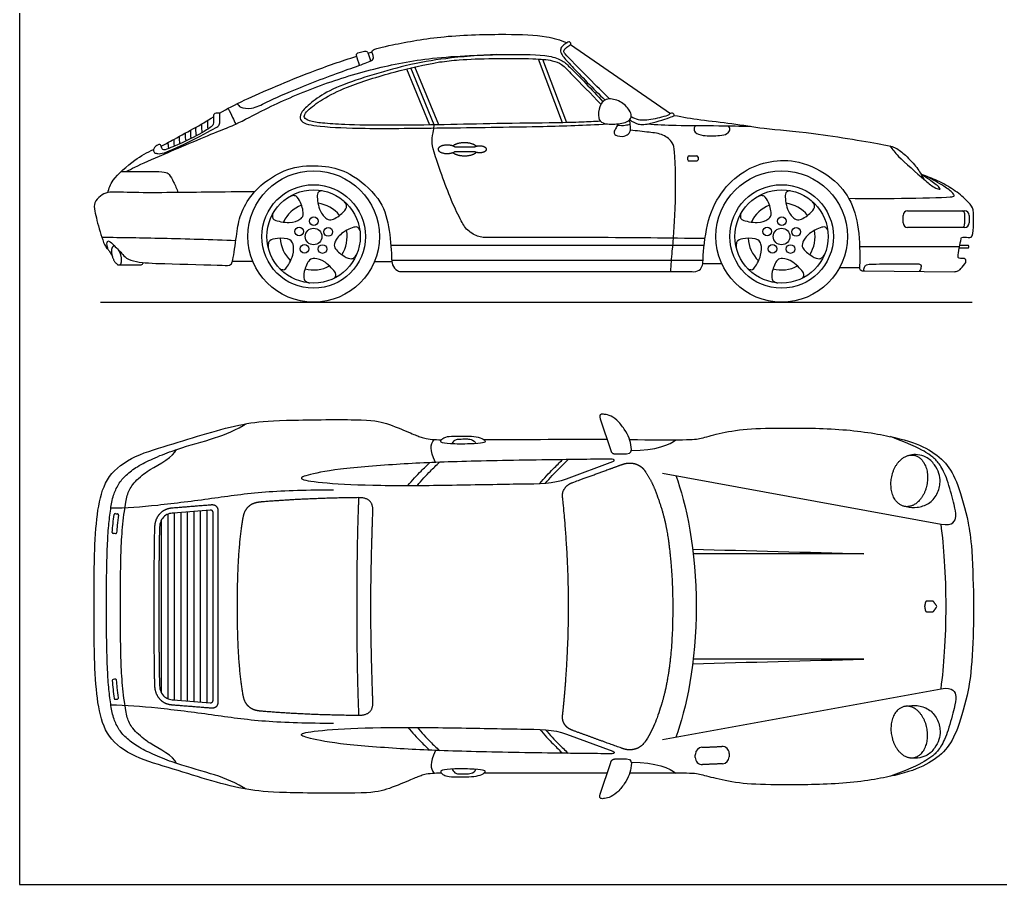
# Model space of a CAD drawing. Header units: millimetres. Extents: x 0.5 to 46.1, y 0.3 to 28.2.
# Drawn here: x 37.55 to 42.31, y 0.348 to 4.547 of the extents above; entities that cross this region are included whole.
import ezdxf

# ---------------------------------------------------------------- set-up
doc = ezdxf.new("R2010")
doc.units = ezdxf.units.MM
for name, color, linetype, true_color in [('AG-DIAGRAM', 7, 'Continuous', 0xfecc66), ('AG-TRANSPORT', 7, 'Continuous', 0x66ccff), ('X-VPRT', 6, 'Continuous', 0xff00ff)]:
    doc.layers.add(name, color=color, linetype=linetype, true_color=true_color)

msp = doc.modelspace()

# ---------------------------------------------------------------- linework, layer by layer
at = {"layer": 'AG-DIAGRAM'}
msp.add_lwpolyline([(37.9424, 3.1748), (42.1726, 3.1748)], dxfattribs=at)
at = {"layer": 'AG-TRANSPORT'}
for p, q in [((39.3519, 3.4512), (40.8727, 3.4512)), ((41.6484, 3.327), (42.0859, 3.3228)), ((38.4748, 2.1652), (38.2979, 2.1508)), ((38.4898, 1.6973), (38.4898, 2.1509)), ((38.4898, 1.2437), (38.4898, 1.6973)), ((38.2979, 1.2438), (38.4748, 1.2295))]:
    msp.add_line(p, q, dxfattribs=at)
for points in [[(40.2243, 4.4256), (40.7099, 4.0919)], [(40.1852, 4.0463), (40.0683, 4.3557)], [(40.0881, 4.3543), (40.2043, 4.0468)], [(39.4281, 4.3079), (39.5404, 4.0355)], [(39.5628, 4.0359), (39.4486, 4.3129)], [(39.5852, 4.0362), (39.4692, 4.3176)], [(39.7578, 3.9277), (39.6635, 3.9277)], [(39.6635, 3.9071), (39.7578, 3.9071)], [(38.0337, 3.3556), (38.1352, 3.3556)], [(38.5832, 3.3741), (38.6816, 3.3741)], [(39.2722, 3.3721), (39.3565, 3.3721)], [(39.3561, 3.3783), (40.867, 3.3783)], [(40.8657, 3.3633), (40.9572, 3.3633)], [(41.5292, 3.3426), (41.6261, 3.3426)], [(39.4059, 3.3233), (40.8136, 3.3233)], [(40.3681, 2.6087), (40.4189, 2.4546)], [(40.4424, 2.4381), (40.4949, 2.4381)], [(40.2049, 2.3174), (40.4295, 2.4007)], [(40.6707, 2.3443), (42.0222, 2.0973)], [(38.2696, 2.1453), (38.2696, 1.6973), (38.2696, 1.2493)], [(38.3011, 2.1511), (38.3011, 1.6973), (38.3011, 1.2436)], [(38.3325, 2.1536), (38.3325, 1.6973), (38.3325, 1.241)], [(38.364, 2.1562), (38.364, 1.6973), (38.364, 1.2385)], [(38.3955, 2.1587), (38.3955, 1.6973), (38.3955, 1.2359)], [(38.4269, 2.1613), (38.4269, 1.6973), (38.4269, 1.2334)], [(38.4584, 2.1638), (38.4584, 1.6973), (38.4584, 1.2308)], [(38.5141, 1.6973), (38.5141, 2.1596)], [(38.2381, 2.1159), (38.2381, 1.6973), (38.2381, 1.2787)], [(38.5141, 1.2351), (38.5141, 1.6973)], [(40.6707, 1.0504), (42.0222, 1.2974)], [(40.2049, 1.0773), (40.4295, 0.9939)], [(40.4424, 0.9566), (40.4949, 0.9566)], [(40.3681, 0.786), (40.4189, 0.9401)]]:
    msp.add_lwpolyline(points, dxfattribs=at)
for centre, radius in [((38.9773, 3.4939), 0.3191), ((41.2483, 3.4939), 0.3191), ((38.9773, 3.4939), 0.2514), ((38.9773, 3.4939), 0.2263), ((41.2483, 3.4939), 0.2514), ((41.2483, 3.4939), 0.2263), ((38.9783, 3.5683), 0.021), ((41.2493, 3.5683), 0.021), ((38.9069, 3.5178), 0.021), ((38.9773, 3.4939), 0.0404), ((39.0484, 3.516), 0.021), ((41.1779, 3.5178), 0.021), ((41.2483, 3.4939), 0.0404), ((41.3194, 3.516), 0.021), ((38.9328, 3.4342), 0.021), ((39.0203, 3.4331), 0.021), ((41.2038, 3.4342), 0.021), ((41.2913, 3.4331), 0.021)]:
    msp.add_circle(centre, radius, dxfattribs=at)
for centre, radius, start, end in [((40.799, 3.8794), 0.00622, 90, 180), ((40.799, 3.8667), 0.00622, 180, 270), ((40.8365, 3.8794), 0.00622, 0, 90), ((40.8365, 3.8667), 0.00622, 270, 0), ((38.9773, 3.4939), 0.1626, 111.1142, 154.4613), ((38.9773, 3.4939), 0.1626, 39.1142, 82.4613), ((41.2483, 3.4939), 0.1626, 111.1142, 154.4613), ((41.2483, 3.4939), 0.1626, 39.1142, 82.4613), ((41.8598, 3.5963), 0.0221, 90, 180), ((42.1365, 3.5963), 0.0221, 0, 90), ((38.9773, 3.4939), 0.1626, 327.1142, 10.4613), ((41.2483, 3.4939), 0.1626, 327.1142, 10.4613), ((41.8598, 3.5603), 0.0221, 180, 270), ((42.1365, 3.5603), 0.0221, 270, 0), ((38.9773, 3.4939), 0.1626, 183.1142, 226.4613), ((41.2483, 3.4939), 0.1626, 183.1142, 226.4613), ((42.1531, 3.4486), 0.00273, 0, 90), ((42.1531, 3.4407), 0.00273, 270, 360), ((38.9773, 3.4939), 0.1626, 255.1142, 298.4613), ((41.2483, 3.4939), 0.1626, 255.1142, 298.4613), ((38.014, 2.1426), 0.00535, 84.704, 172.6585), ((38.0244, 2.1416), 0.00535, 352.6232, 84.704), ((38.0055, 2.0568), 0.00535, 175.8405, 264.704), ((38.0159, 2.0559), 0.00535, 264.704, 355.881), ((41.9479, 1.6973), 0.00558, 169.6574, 190.3426), ((41.9961, 1.6973), 0.00558, 323.8707, 36.1293), ((38.0055, 1.3378), 0.00535, 95.296, 184.1595), ((38.0159, 1.3388), 0.00535, 4.119, 95.296), ((38.014, 1.252), 0.00535, 187.3415, 275.296), ((38.0244, 1.253), 0.00535, 275.296, 7.3768), ((40.8634, 0.9796), 0.0336, 92.4654, 178.4056), ((40.9602, 0.9838), 0.0336, 0, 92.4654), ((40.8629, 0.9628), 0.0336, 178.4056, 272.4306), ((40.9602, 0.9669), 0.0336, 272.4306, 0)]:
    msp.add_arc(centre, radius, start, end, dxfattribs=at)
for points, degree, knots in [([(38.6066, 4.1391), (38.6112, 4.1326), (38.6218, 4.1175), (38.6826, 4.1122), (38.7544, 4.15), (38.913, 4.221), (39.1499, 4.3084), (39.2388, 4.3384), (39.2696, 4.3542), (39.266, 4.3725), (39.2605, 4.3897), (39.2598, 4.4024), (39.3796, 4.4301), (39.6127, 4.4719), (39.9033, 4.478), (40.0982, 4.4714), (40.173, 4.4492), (40.2069, 4.4346)], 3, [0, 0, 0, 0, 0.154503, 0.385021, 0.664632, 1.08762, 1.598533, 1.901968, 2.064856, 2.190567, 2.325294, 2.409665, 2.727195, 3.231867, 3.779406, 4.227539, 4.528725, 4.528725, 4.528725, 4.528725]), ([(40.4139, 4.162), (40.3794, 4.1956), (40.3211, 4.2543), (40.1984, 4.3769), (40.1904, 4.3923), (40.1958, 4.4067), (40.2146, 4.4193), (40.2293, 4.4274), (40.2227, 4.4377), (40.2148, 4.4407), (40.1961, 4.4269), (40.1777, 4.4146), (40.1737, 4.3921), (40.1877, 4.3652), (40.2355, 4.316), (40.336, 4.2092), (40.3912, 4.1568)], 3, [0, 0, 0, 0, 0.379993, 0.783831, 0.900751, 1.013742, 1.167794, 1.2861, 1.380087, 1.464116, 1.612093, 1.762205, 1.902418, 2.064818, 2.322302, 2.800251, 2.800251, 2.800251, 2.800251]), ([(39.2005, 4.3255), (39.1948, 4.3399), (39.1869, 4.3691), (39.1838, 4.376), (39.1879, 4.3847), (39.21, 4.3912), (39.2358, 4.3969), (39.2421, 4.3813), (39.2484, 4.3624), (39.2536, 4.3465)], 3, [0, 0, 0, 0, 0.2152868, 0.2982492, 0.3830276, 0.538631, 0.69176, 0.7691103, 0.9739837, 0.9739837, 0.9739837, 0.9739837]), ([(38.067, 3.809), (38.0808, 3.8164), (38.1333, 3.8435), (38.2481, 3.8922), (38.5212, 4.0092), (38.5996, 4.0367), (38.7509, 4.1198), (38.9941, 4.2271), (39.2715, 4.3125), (39.5517, 4.3678), (39.8985, 4.3795), (40.1117, 4.3778), (40.1868, 4.3497), (40.2299, 4.3075), (40.3292, 4.2061), (40.3807, 4.1486)], 3, [0.184599, 0.184599, 0.184599, 0.184599, 0.327948, 0.723696, 1.263053, 1.557667, 1.957283, 2.479532, 3.017901, 3.556079, 4.152392, 4.609826, 4.871349, 5.113004, 5.583762, 5.583762, 5.583762, 5.583762]), ([(38.5197, 4.0926), (38.5607, 4.1152), (38.641, 4.1603), (38.9693, 4.2979), (39.1105, 4.3453), (39.1863, 4.3696)], 3, [0, 0, 0, 0, 0.374535, 0.960976, 1.449382, 1.449382, 1.449382, 1.449382]), ([(39.8666, 4.3769), (39.7837, 4.3752), (39.6103, 4.3586), (39.4272, 4.3294), (39.0957, 4.2308), (38.9872, 4.1626), (38.9255, 4.109), (38.9114, 4.0842), (38.9111, 4.0434), (39.0238, 4.0249), (39.2397, 4.0166), (39.6316, 4.0216), (40.0887, 4.0273), (40.288, 4.0345), (40.4033, 4.0404)], 3, [0, 0, 0, 0, 0.498696, 0.950803, 1.552044, 1.877941, 2.149194, 2.315442, 2.482405, 2.788365, 3.256833, 3.891002, 4.569749, 5.114235, 5.114235, 5.114235, 5.114235]), ([(40.3695, 4.0535), (40.3387, 4.0519), (40.2633, 4.0484), (40.1479, 4.0449), (39.8578, 4.0428), (39.6153, 4.036), (39.3475, 4.0333), (39.1344, 4.0354), (39.025, 4.0438), (38.9589, 4.0511), (38.9308, 4.0694), (38.931, 4.0836), (38.9506, 4.1106), (39.0253, 4.1663), (39.1434, 4.2245), (39.3725, 4.2975), (39.5149, 4.3285), (39.5889, 4.3413)], 3, [-5.283662, -5.283662, -5.283662, -5.283662, -5.03438, -4.67465, -4.141947, -3.637115, -3.118187, -2.655912, -2.326572, -2.072424, -1.904029, -1.801115, -1.629083, -1.330356, -0.963049, -0.474797, 0, 0, 0, 0]), ([(39.5889, 4.3413), (39.6206, 4.3455), (39.6865, 4.3533), (39.8514, 4.3599), (40.0364, 4.3588), (40.1327, 4.3515), (40.1851, 4.3311), (40.2339, 4.2751), (40.3253, 4.1854), (40.3717, 4.1361)], 3, [0, 0, 0, 0, 0.309645, 0.71794, 1.154915, 1.461021, 1.683096, 1.955067, 2.383922, 2.383922, 2.383922, 2.383922]), ([(40.3607, 4.0705), (40.3574, 4.0861), (40.3643, 4.1252), (40.3791, 4.1494), (40.4047, 4.1672), (40.4685, 4.1539), (40.511, 4.1106), (40.5224, 4.0797), (40.509, 4.0508), (40.4474, 4.0375), (40.3802, 4.0392), (40.3633, 4.0584), (40.3607, 4.0705)], 3, [0, 0, 0, 0, 0.232164, 0.400242, 0.564526, 0.81255, 1.058696, 1.230889, 1.38992, 1.63778, 1.895073, 2.075239, 2.075239, 2.075239, 2.075239]), ([(38.2003, 3.9171), (38.2073, 3.9291), (38.2211, 3.9429), (38.239, 3.9386), (38.2404, 3.9177), (38.2512, 3.9124), (38.2908, 3.9269), (38.3768, 3.9648), (38.4751, 4.0194), (38.4919, 4.0373), (38.4923, 4.0677), (38.4914, 4.0859), (38.4972, 4.092), (38.5222, 4.0953), (38.5215, 4.0851), (38.5214, 4.0563), (38.522, 4.034), (38.4975, 4.0178), (38.3685, 3.9511), (38.2472, 3.8941), (38.2182, 3.8961), (38.2009, 3.901), (38.1999, 3.9133), (38.2003, 3.9171)], 3, [0, 0, 0, 0, 0.158357, 0.280328, 0.418112, 0.51355, 0.709366, 1.038234, 1.379421, 1.531496, 1.705653, 1.840379, 1.930013, 2.079876, 2.164155, 2.34054, 2.487149, 2.644052, 3.04106, 3.420083, 3.583041, 3.708325, 3.829138, 3.829138, 3.829138, 3.829138]), ([(38.5624, 4.116), (38.5696, 4.1015), (38.5839, 4.0724), (38.594, 4.0504), (38.599, 4.0394)], 3, [0, 0, 0, 0, 0.2203719, 0.4110855, 0.4110855, 0.4110855, 0.4110855]), ([(40.5115, 4.0614), (40.5232, 4.0517), (40.5533, 4.0344), (40.6116, 4.0401), (40.7099, 4.0727), (40.7282, 4.0804), (40.7256, 4.0893), (40.7186, 4.094), (40.709, 4.0927), (40.7008, 4.0832), (40.6647, 4.0708), (40.5858, 4.0565), (40.5544, 4.0588), (40.529, 4.0686), (40.5184, 4.0753)], 3, [0, 0, 0, 0, 0.214103, 0.46157, 0.785039, 0.908916, 0.989855, 1.078838, 1.171046, 1.274961, 1.469072, 1.753775, 1.934626, 2.129166, 2.129166, 2.129166, 2.129166]), ([(38.2381, 3.9322), (38.2554, 3.9418), (38.2905, 3.9615), (38.3974, 4.0183), (38.4596, 4.0556), (38.4919, 4.0754)], 3, [0, 0, 0, 0, 0.243986, 0.5877485, 0.9250657, 0.9250657, 0.9250657, 0.9250657]), ([(38.4623, 4.0574), (38.462, 4.0519), (38.4613, 4.0307), (38.4633, 4.0213), (38.4654, 4.0159)], 3, [0.0463704, 0.0463704, 0.0463704, 0.0463704, 0.1091647, 0.241869, 0.241869, 0.241869, 0.241869]), ([(40.4539, 4.0411), (40.451, 4.0346), (40.4463, 4.0217), (40.4314, 4.0004), (40.4415, 3.9818), (40.4865, 3.9767), (40.5094, 3.9949), (40.5164, 4.0099), (40.5135, 4.0466), (40.5122, 4.0563), (40.5115, 4.0614)], 3, [0, 0, 0, 0, 0.146791, 0.300393, 0.427431, 0.632465, 0.797176, 0.92409, 1.112012, 1.237015, 1.237015, 1.237015, 1.237015]), ([(40.7264, 4.0822), (40.7695, 4.0743), (40.8559, 4.059), (41.0096, 4.044), (41.1708, 4.0154), (41.3934, 4.0008), (41.7384, 3.9413), (41.8016, 3.9279), (41.8524, 3.8888), (41.9166, 3.8157), (41.9242, 3.7981), (41.9391, 3.7718)], 3, [0, 0, 0, 0, 0.362245, 0.752606, 1.149739, 1.641436, 2.228239, 2.473937, 2.724689, 3.031623, 3.406618, 3.406618, 3.406618, 3.406618]), ([(38.3794, 4.0095), (38.3792, 4.0044), (38.3786, 3.9844), (38.3805, 3.9753), (38.3827, 3.9698)], 3, [0.0534367, 0.0534367, 0.0534367, 0.0534367, 0.1091647, 0.241869, 0.241869, 0.241869, 0.241869]), ([(38.405, 4.0238), (38.4047, 4.0185), (38.4041, 3.9978), (38.4061, 3.9886), (38.4082, 3.9831)], 3, [0.0493843, 0.0493843, 0.0493843, 0.0493843, 0.1091647, 0.241869, 0.241869, 0.241869, 0.241869]), ([(38.4338, 4.0405), (38.4336, 4.035), (38.4328, 4.0138), (38.4349, 4.0043), (38.437, 3.9989)], 3, [0.0460891, 0.0460891, 0.0460891, 0.0460891, 0.1091647, 0.241869, 0.241869, 0.241869, 0.241869]), ([(40.8767, 3.4835), (40.6952, 3.4861), (40.3839, 3.4899), (39.8267, 3.4887), (39.7881, 3.4887), (39.7244, 3.5154), (39.6908, 3.5741), (39.6423, 3.6684), (39.5618, 3.8962), (39.548, 3.9583), (39.5602, 4.0073), (39.5615, 4.0268), (39.5625, 4.037)], 3, [0, 0, 0, 0, 0.73788, 1.452453, 1.644402, 1.889483, 2.140806, 2.479542, 2.966574, 3.188819, 3.437976, 3.613188, 3.613188, 3.613188, 3.613188]), ([(40.4514, 4.0353), (40.4639, 4.0331), (40.4896, 4.033), (40.506, 4.0375), (40.5139, 4.0403)], 3, [0, 0, 0, 0, 0.1949486, 0.3537754, 0.3537754, 0.3537754, 0.3537754]), ([(40.71, 3.3233), (40.7128, 3.3567), (40.7178, 3.4293), (40.737, 3.6228), (40.7323, 3.8975), (40.7233, 3.9504), (40.675, 3.9918), (40.6027, 4.0004), (40.5441, 4.0068), (40.5145, 4.0106)], 3, [0, 0, 0, 0, 0.316846, 0.77227, 1.299898, 1.512689, 1.758898, 2.011521, 2.310758, 2.310758, 2.310758, 2.310758]), ([(40.5965, 4.0403), (40.643, 4.0376), (40.7345, 4.0324), (40.9461, 4.033), (41.0459, 4.0302), (41.097, 4.0289)], 3, [0, 0, 0, 0, 0.373824, 0.829303, 1.221045, 1.221045, 1.221045, 1.221045]), ([(40.8326, 4.0328), (40.8287, 4.0298), (40.8205, 4.0215), (40.8272, 3.9947), (40.8695, 3.9813), (40.9468, 3.9834), (40.9829, 3.9892), (41.0029, 4.012), (40.9933, 4.0264), (40.9885, 4.0315)], 3, [0, 0, 0, 0, 0.122279, 0.268866, 0.472727, 0.754101, 0.946053, 1.100392, 1.244831, 1.244831, 1.244831, 1.244831]), ([(38.2982, 3.9653), (38.2981, 3.9621), (38.2979, 3.9457), (38.2996, 3.9377), (38.3017, 3.9322)], 3, [0.0761155, 0.0761155, 0.0761155, 0.0761155, 0.1091647, 0.241869, 0.241869, 0.241869, 0.241869]), ([(38.3249, 3.9797), (38.3247, 3.9756), (38.3243, 3.9577), (38.3261, 3.9493), (38.3283, 3.9438)], 3, [0.0665625, 0.0665625, 0.0665625, 0.0665625, 0.1091647, 0.241869, 0.241869, 0.241869, 0.241869]), ([(38.3546, 3.9959), (38.3544, 3.9911), (38.3539, 3.9719), (38.3558, 3.9631), (38.3579, 3.9576)], 3, [0.0584968, 0.0584968, 0.0584968, 0.0584968, 0.1091647, 0.241869, 0.241869, 0.241869, 0.241869]), ([(37.978, 3.7069), (37.9843, 3.7279), (37.9966, 3.7721), (38.1103, 3.8697), (38.1685, 3.9022), (38.2003, 3.9171)], 3, [0, 0, 0, 0, 0.2562299, 0.6339785, 0.9587716, 0.9587716, 0.9587716, 0.9587716]), ([(38.2708, 3.9503), (38.2703, 3.9464), (38.27, 3.9384), (38.2725, 3.9267), (38.2746, 3.9213)], 3, [0, 0, 0, 0, 0.1091647, 0.241869, 0.241869, 0.241869, 0.241869]), ([(41.7737, 3.9334), (41.7871, 3.9161), (41.8107, 3.8824), (41.941, 3.7715), (41.9793, 3.7348), (42.0222, 3.7196), (42.0116, 3.7364), (41.9649, 3.7721), (41.9401, 3.7857), (41.9266, 3.7943)], 3, [0, 0, 0, 0, 0.256233, 0.663664, 0.912754, 1.087318, 1.182229, 1.423328, 1.642837, 1.642837, 1.642837, 1.642837]), ([(40.8136, 3.3233), (40.8255, 3.322), (40.8515, 3.3265), (40.8666, 3.3563), (40.8668, 3.3923), (40.8809, 3.5608), (40.9457, 3.7075), (41.0605, 3.8167), (41.192, 3.8646), (41.3355, 3.8673), (41.4983, 3.7862), (41.5945, 3.6638), (41.6279, 3.5173), (41.6289, 3.3595), (41.6243, 3.3348), (41.6354, 3.3275), (41.6484, 3.327)], 3, [0, 0, 0, 0, 0.188855, 0.357257, 0.542967, 0.946441, 1.355808, 1.745576, 2.112993, 2.487253, 2.907291, 3.288841, 3.686066, 4.081166, 4.216062, 4.360586, 4.360586, 4.360586, 4.360586]), ([(38.6912, 3.7113), (38.6136, 3.7103), (38.4569, 3.7095), (38.1019, 3.7036), (37.981, 3.7138), (37.9438, 3.6921), (37.9088, 3.6586), (37.9158, 3.6134), (37.9367, 3.5228), (37.968, 3.4338), (37.9815, 3.4343), (37.9723, 3.4521), (37.9763, 3.4819), (38.0072, 3.4526), (38.0458, 3.4134), (38.0672, 3.3862), (38.1257, 3.3668), (38.2521, 3.3615), (38.5262, 3.3547), (38.5769, 3.3523), (38.5874, 3.385), (38.6035, 3.4986), (38.6153, 3.5905), (38.6667, 3.6922), (38.755, 3.7751), (38.8834, 3.8405), (39.038, 3.839), (39.1564, 3.8069), (39.3039, 3.6841), (39.345, 3.5492), (39.3563, 3.4022), (39.3552, 3.3568), (39.3818, 3.3253), (39.3983, 3.3235), (39.4059, 3.3233)], 3, [0.032038, 0.032038, 0.032038, 0.032038, 0.502868, 1.105603, 1.441815, 1.637466, 1.84445, 2.045725, 2.367164, 2.663335, 2.730485, 2.862932, 3.00473, 3.178482, 3.422148, 3.604606, 3.832885, 4.203734, 4.731725, 4.933049, 5.095097, 5.431852, 5.745666, 6.074491, 6.421128, 6.797132, 7.183133, 7.533112, 7.956766, 8.339155, 8.717094, 8.926842, 9.115203, 9.266634, 9.266634, 9.266634, 9.266634]), ([(38.0427, 3.8091), (38.0685, 3.8092), (38.1141, 3.8079), (38.2524, 3.8119), (38.2778, 3.7972), (38.2994, 3.7571), (38.3133, 3.7248), (38.3188, 3.7072)], 3, [0, 0, 0, 0, 0.278271, 0.641787, 0.805931, 1.011339, 1.246351, 1.246351, 1.246351, 1.246351]), ([(41.574, 3.6794), (41.6592, 3.6783), (41.8098, 3.6785), (42.0566, 3.6832), (42.0894, 3.6887), (42.0791, 3.7081), (42.033, 3.7418), (41.9813, 3.77), (41.9545, 3.7851)], 3, [0, 0, 0, 0, 0.505696, 0.992172, 1.133474, 1.250034, 1.488965, 1.792855, 1.792855, 1.792855, 1.792855]), ([(42.0859, 3.3228), (42.0922, 3.3232), (42.1056, 3.3272), (42.1176, 3.3364), (42.1437, 3.3669), (42.1433, 3.3754), (42.1404, 3.3882), (42.1171, 3.387), (42.1054, 3.3888), (42.1032, 3.3985), (42.1113, 3.4377), (42.1178, 3.4783), (42.1222, 3.4932), (42.1485, 3.4894), (42.1758, 3.4883), (42.1813, 3.5428), (42.1796, 3.6122), (42.1768, 3.6342), (42.1438, 3.6745), (42.0833, 3.723), (42.0063, 3.766), (41.9535, 3.7861), (41.9266, 3.7943)], 3, [0, 0, 0, 0, 0.137853, 0.268221, 0.464429, 0.553547, 0.641946, 0.790799, 0.89496, 0.979352, 1.190301, 1.414907, 1.483648, 1.691172, 1.776258, 1.998068, 2.268492, 2.413, 2.631007, 2.913401, 3.211232, 3.501934, 3.501934, 3.501934, 3.501934]), ([(39.0183, 3.7164), (39.0125, 3.7164), (39.0004, 3.7116), (38.9923, 3.6987), (39.0001, 3.6232), (39.0334, 3.5823), (39.0618, 3.5678), (39.1157, 3.6023), (39.1398, 3.6332), (39.1362, 3.6504), (39.1287, 3.6609), (39.1248, 3.6655)], 3, [0, 0, 0, 0, 0.131535, 0.246692, 0.51611, 0.746725, 0.908855, 1.156148, 1.349119, 1.471305, 1.606545, 1.606545, 1.606545, 1.606545]), ([(41.2893, 3.7164), (41.2835, 3.7164), (41.2714, 3.7116), (41.2633, 3.6987), (41.2711, 3.6232), (41.3044, 3.5823), (41.3328, 3.5678), (41.3867, 3.6023), (41.4108, 3.6332), (41.4072, 3.6504), (41.3997, 3.6609), (41.3958, 3.6655)], 3, [0, 0, 0, 0, 0.131535, 0.246692, 0.51611, 0.746725, 0.908855, 1.156148, 1.349119, 1.471305, 1.606545, 1.606545, 1.606545, 1.606545]), ([(38.7783, 3.6016), (38.7766, 3.5961), (38.7774, 3.583), (38.7872, 3.5714), (38.8613, 3.5555), (38.9105, 3.5745), (38.9332, 3.597), (38.917, 3.6589), (38.895, 3.6914), (38.8775, 3.6934), (38.8653, 3.6895), (38.8596, 3.6871)], 3, [0, 0, 0, 0, 0.131535, 0.246692, 0.51611, 0.746725, 0.908855, 1.156148, 1.349119, 1.471305, 1.606545, 1.606545, 1.606545, 1.606545]), ([(41.0493, 3.6016), (41.0476, 3.5961), (41.0484, 3.583), (41.0582, 3.5714), (41.1323, 3.5555), (41.1815, 3.5745), (41.2042, 3.597), (41.188, 3.6589), (41.166, 3.6914), (41.1485, 3.6934), (41.1363, 3.6895), (41.1306, 3.6871)], 3, [0, 0, 0, 0, 0.131535, 0.246692, 0.51611, 0.746725, 0.908855, 1.156148, 1.349119, 1.471305, 1.606545, 1.606545, 1.606545, 1.606545]), ([(42.1307, 3.5382), (42.1328, 3.5414), (42.1373, 3.5487), (42.1376, 3.5717), (42.1383, 3.6037), (42.1353, 3.6113), (42.1285, 3.6167), (42.1253, 3.6185)], 3, [0, 0, 0, 0, 0.1070712, 0.2609848, 0.4387669, 0.5303716, 0.6344142, 0.6344142, 0.6344142, 0.6344142]), ([(39.2016, 3.5237), (39.1998, 3.5292), (39.1915, 3.5393), (39.1767, 3.543), (39.1074, 3.5122), (39.0788, 3.4679), (39.0737, 3.4364), (39.1232, 3.3958), (39.16, 3.3824), (39.1753, 3.3911), (39.183, 3.4015), (39.1861, 3.4067)], 3, [0, 0, 0, 0, 0.131535, 0.246692, 0.51611, 0.746725, 0.908855, 1.156148, 1.349119, 1.471305, 1.606545, 1.606545, 1.606545, 1.606545]), ([(41.4726, 3.5237), (41.4708, 3.5292), (41.4625, 3.5393), (41.4477, 3.543), (41.3784, 3.5122), (41.3498, 3.4679), (41.3447, 3.4364), (41.3942, 3.3958), (41.431, 3.3824), (41.4463, 3.3911), (41.454, 3.4015), (41.4571, 3.4067)], 3, [0, 0, 0, 0, 0.131535, 0.246692, 0.51611, 0.746725, 0.908855, 1.156148, 1.349119, 1.471305, 1.606545, 1.606545, 1.606545, 1.606545]), ([(37.9489, 3.4906), (38.0477, 3.4896), (38.2453, 3.4865), (38.4818, 3.4793), (38.6, 3.4747)], 3, [0, 0, 0, 0, 0.544434, 1.140135, 1.140135, 1.140135, 1.140135]), ([(38.8134, 3.3379), (38.8181, 3.3345), (38.8308, 3.3313), (38.8449, 3.337), (38.8829, 3.4026), (38.88, 3.4553), (38.8656, 3.4837), (38.8017, 3.4875), (38.764, 3.4767), (38.7568, 3.4606), (38.7567, 3.4477), (38.7572, 3.4417)], 3, [0, 0, 0, 0, 0.131535, 0.246692, 0.51611, 0.746725, 0.908855, 1.156148, 1.349119, 1.471305, 1.606545, 1.606545, 1.606545, 1.606545]), ([(41.0844, 3.3379), (41.0891, 3.3345), (41.1018, 3.3313), (41.1159, 3.337), (41.1539, 3.4026), (41.151, 3.4553), (41.1366, 3.4837), (41.0727, 3.4875), (41.035, 3.4767), (41.0278, 3.4606), (41.0277, 3.4477), (41.0282, 3.4417)], 3, [0, 0, 0, 0, 0.131535, 0.246692, 0.51611, 0.746725, 0.908855, 1.156148, 1.349119, 1.471305, 1.606545, 1.606545, 1.606545, 1.606545]), ([(37.9776, 3.4345), (37.9809, 3.4302), (37.9873, 3.4214), (37.9966, 3.4052), (38.0005, 3.3967)], 3, [0, 0, 0, 0, 0.1276039, 0.2950977, 0.2950977, 0.2950977, 0.2950977]), ([(41.6268, 3.445), (41.702, 3.445), (41.8523, 3.445), (42.0256, 3.445), (42.1122, 3.445)], 3, [0, 0, 0, 0, 0.474818, 0.9847011, 0.9847011, 0.9847011, 0.9847011]), ([(39.075, 3.2898), (39.0797, 3.2932), (39.0867, 3.3043), (39.0856, 3.3194), (39.0349, 3.3758), (38.984, 3.3894), (38.9525, 3.3845), (38.9292, 3.3249), (38.9278, 3.2857), (38.9408, 3.2738), (38.953, 3.2698), (38.959, 3.2684)], 3, [0, 0, 0, 0, 0.131535, 0.246692, 0.51611, 0.746725, 0.908855, 1.156148, 1.349119, 1.471305, 1.606545, 1.606545, 1.606545, 1.606545]), ([(41.346, 3.2898), (41.3507, 3.2932), (41.3577, 3.3043), (41.3566, 3.3194), (41.3059, 3.3758), (41.255, 3.3894), (41.2235, 3.3845), (41.2002, 3.3249), (41.1988, 3.2857), (41.2118, 3.2738), (41.224, 3.2698), (41.23, 3.2684)], 3, [0, 0, 0, 0, 0.131535, 0.246692, 0.51611, 0.746725, 0.908855, 1.156148, 1.349119, 1.471305, 1.606545, 1.606545, 1.606545, 1.606545]), ([(38.1352, 3.3556), (38.1392, 3.356), (38.1458, 3.3572), (38.15, 3.3644), (38.1512, 3.3674)], 3, [0, 0, 0, 0, 0.1091854, 0.1772285, 0.1772285, 0.1772285, 0.1772285]), ([(41.6484, 3.327), (41.6472, 3.3328), (41.648, 3.3454), (41.6608, 3.359), (41.6971, 3.3602), (41.8364, 3.3624), (41.8966, 3.3609), (41.9252, 3.3608), (41.9262, 3.3416), (41.9205, 3.3298), (41.9161, 3.3245)], 3, [0, 0, 0, 0, 0.132891, 0.256306, 0.438651, 0.821003, 1.093601, 1.190561, 1.320942, 1.464939, 1.464939, 1.464939, 1.464939]), ([(37.9116, 1.6973), (37.9116, 1.8326), (37.9145, 2.0129), (37.9295, 2.1898), (37.9726, 2.3361), (38.1026, 2.432), (38.2963, 2.4859), (38.4843, 2.5473), (38.6615, 2.5904), (38.7933, 2.6024), (39.2362, 2.6074), (39.3248, 2.5918), (39.4511, 2.5379), (39.4931, 2.5208), (39.5257, 2.5093), (39.5789, 2.5071), (39.5973, 2.5068)], 3, [5.556368, 5.556368, 5.556368, 5.556368, 5.762159, 5.96795, 6.173742, 6.379533, 6.585325, 6.791116, 6.996907, 7.202699, 7.40849, 7.614281, 7.820073, 8.025864, 8.231656, 8.300308, 8.300308, 8.300308, 8.300308]), ([(37.9722, 1.6973), (37.9722, 1.7956), (37.9727, 1.9266), (37.9813, 2.0844), (37.9914, 2.1667), (38.0029, 2.2343), (38.0279, 2.2912), (38.0682, 2.3387), (38.1251, 2.3806), (38.2017, 2.4177), (38.3217, 2.4667), (38.4658, 2.5027), (38.5867, 2.5464), (38.6457, 2.5818), (38.6506, 2.5846)], 3, [5.348447, 5.348447, 5.348447, 5.348447, 5.643282, 5.741377, 5.822533, 5.891485, 5.949175, 6.00655, 6.075797, 6.159986, 6.261386, 6.464617, 6.63241, 6.64776, 6.64776, 6.64776, 6.64776]), ([(40.5107, 2.5074), (40.6178, 2.5072), (40.7996, 2.5064), (40.8468, 2.5099), (40.9214, 2.5325), (41.0559, 2.5607), (41.2276, 2.5645), (41.5563, 2.563), (41.8174, 2.5183), (41.9565, 2.4694), (42.0498, 2.3956), (42.1026, 2.3023), (42.1498, 2.1355), (42.166, 2.0333), (42.171, 1.9679), (42.1817, 1.7875), (42.1824, 1.6182), (42.1733, 1.46), (42.1678, 1.3725), (42.1513, 1.2646), (42.1026, 1.0924), (42.0498, 0.9991), (41.9565, 0.9253), (41.8174, 0.8763), (41.5563, 0.8317), (41.2276, 0.8301), (41.0559, 0.834), (40.9214, 0.8622), (40.8468, 0.8847), (40.7996, 0.8883), (40.6178, 0.8874), (40.5107, 0.8872)], 3, [-2.411695, -2.411695, -2.411695, -2.411695, -2.263705, -2.057914, -1.852123, -1.646331, -1.44054, -1.234748, -1.028957, -0.823166, -0.617374, -0.411583, -0.205791, -0.097355, -0.097355, -0.097355, 0.411073, 0.411073, 0.411073, 0.536577, 0.742368, 0.94816, 1.153951, 1.359742, 1.565534, 1.771325, 1.977117, 2.182908, 2.388699, 2.594491, 2.742481, 2.742481, 2.742481, 2.742481]), ([(40.4014, 2.5076), (40.3914, 2.5076), (40.2067, 2.5076), (39.9554, 2.5069), (39.8045, 2.5065)], 3, [2.4578412, 2.4578412, 2.4578412, 2.4578412, 2.4694967, 2.6690355, 2.6690355, 2.6690355, 2.6690355]), ([(42.0222, 1.2974), (42.0299, 1.357), (42.0419, 1.4767), (42.0463, 1.6238), (42.0463, 1.7708), (42.0419, 1.918), (42.0299, 2.0377), (42.0222, 2.0973), (42.0834, 2.0861), (42.0995, 2.1424), (42.0886, 2.1775), (42.0571, 2.306), (42.021, 2.3832), (41.9882, 2.4194), (41.9614, 2.4382), (41.8915, 2.4791), (41.7768, 2.5222)], 3, [-0.894265, -0.894265, -0.894265, -0.894265, -0.469635, 0, 0, 0.469635, 0.894265, 0.894265, 0.894265, 0.990752, 1.08724, 1.183727, 1.280215, 1.376702, 1.473189, 1.569677, 1.569677, 1.569677, 1.569677]), ([(38.0396, 1.6973), (38.0396, 1.7697), (38.0402, 1.8824), (38.0451, 2.0363), (38.0542, 2.1326), (38.0653, 2.1993), (38.0716, 2.235), (38.083, 2.2643), (38.1014, 2.2921), (38.1288, 2.3214), (38.1683, 2.3521), (38.2191, 2.3844), (38.2994, 2.424), (38.3114, 2.4595)], 3, [1.226663, 1.226663, 1.226663, 1.226663, 1.443652, 1.564891, 1.688467, 1.733639, 1.767637, 1.7968, 1.827451, 1.867093, 1.916676, 1.977232, 2.453326, 2.453326, 2.453326, 2.453326]), ([(41.8547, 2.1819), (41.8714, 2.178), (41.9064, 2.1757), (41.965, 2.1931), (42.0059, 2.24), (42.0211, 2.3006), (42.0135, 2.3447), (41.9915, 2.3879), (41.9454, 2.4339), (41.8915, 2.4371), (41.8736, 2.4323)], 3, [0, 0, 0, 0, 0.226677, 0.468854, 0.720673, 0.966725, 1.173168, 1.391465, 1.642641, 2.01145, 2.01145, 2.01145, 2.01145]), ([(40.4262, 2.4128), (40.3646, 2.4123), (40.116, 2.4097), (39.6903, 2.4021), (39.405, 2.3905), (39.0775, 2.3647), (38.9313, 2.3329), (38.8985, 2.3149), (39.0176, 2.2961), (39.2891, 2.2828), (39.6495, 2.286), (40.0098, 2.2941), (40.1393, 2.2931), (40.2049, 2.3174)], 3, [3.454662, 3.454662, 3.454662, 3.454662, 3.664084, 3.926486, 4.188887, 4.451288, 4.71369, 4.976091, 5.238492, 5.500894, 5.763295, 6.025696, 6.288098, 6.288098, 6.288098, 6.288098]), ([(39.4351, 2.2848), (39.4554, 2.3089), (39.4981, 2.3553), (39.5262, 2.3823), (39.5404, 2.3955)], 3, [0, 0, 0, 0, 0.3074894, 0.549102, 0.549102, 0.549102, 0.549102]), ([(39.4807, 2.2849), (39.501, 2.309), (39.5432, 2.3548), (39.5711, 2.3817), (39.5884, 2.3974)], 3, [0.000728, 0.000728, 0.000728, 0.000728, 0.3074894, 0.5431494, 0.5431494, 0.5431494, 0.5431494]), ([(40.0749, 2.2944), (40.0963, 2.3193), (40.1404, 2.3669), (40.1703, 2.3957), (40.1858, 2.4102)], 3, [0.0352942, 0.0352942, 0.0352942, 0.0352942, 0.3074894, 0.5384028, 0.5384028, 0.5384028, 0.5384028]), ([(40.1031, 2.2962), (40.1241, 2.3205), (40.1664, 2.3661), (40.1955, 2.3943), (40.2132, 2.4105)], 3, [0.0418817, 0.0418817, 0.0418817, 0.0418817, 0.3074894, 0.5260571, 0.5260571, 0.5260571, 0.5260571]), ([(40.5878, 2.3512), (40.5742, 2.3715), (40.5591, 2.3908), (40.5165, 2.4021), (40.4935, 2.3937), (40.4706, 2.3854), (40.4236, 2.3682), (40.3766, 2.3511), (40.3295, 2.334), (40.2825, 2.3168), (40.2355, 2.2997), (40.218, 2.2933), (40.2005, 2.2869), (40.1811, 2.2576), (40.1839, 2.2392), (40.1861, 2.2207), (40.1885, 2.1999), (40.1971, 2.1206), (40.2073, 1.9995), (40.2146, 1.8529), (40.2146, 1.5418), (40.2073, 1.3952), (40.1971, 1.274), (40.1885, 1.1948), (40.1861, 1.174), (40.1839, 1.1555), (40.1811, 1.137), (40.2005, 1.1077), (40.218, 1.1013), (40.2355, 1.095), (40.2825, 1.0778), (40.3295, 1.0607), (40.3766, 1.0436), (40.4236, 1.0264), (40.4706, 1.0093), (40.4935, 1.0009), (40.5165, 0.9926), (40.5591, 1.0039), (40.5742, 1.0232), (40.5878, 1.0435), (40.6068, 1.0716), (40.6213, 1.099), (40.6327, 1.1257), (40.6516, 1.1777), (40.6678, 1.2272), (40.6753, 1.2533), (40.6895, 1.3117), (40.7021, 1.3903), (40.7128, 1.4506), (40.7201, 1.5476), (40.7201, 1.8471), (40.7087, 1.9441), (40.7021, 2.0043), (40.6895, 2.083), (40.6753, 2.1414), (40.6678, 2.1674), (40.6516, 2.217), (40.6327, 2.269), (40.6213, 2.2957), (40.6068, 2.3231), (40.5878, 2.3512)], 5, [-2.77505, -2.77505, -2.77505, -2.77505, -2.77505, -2.77505, -1.77505, -1.77505, -1.77505, -1.77505, -1.77505, -1.524877, -1.524877, -1.524877, -1.524877, -1.524877, -0.524877, -0.524877, -0.524877, -0.524877, -0.524877, 0, 0, 0, 0, 0.524877, 0.524877, 0.524877, 0.524877, 0.524877, 1.524877, 1.524877, 1.524877, 1.524877, 1.524877, 1.77505, 1.77505, 1.77505, 1.77505, 1.77505, 2.77505, 2.77505, 2.77505, 2.77505, 2.77505, 3.000727, 3.000727, 3.000727, 3.226404, 3.226404, 3.226404, 3.452081, 3.452081, 3.452081, 3.452081, 3.677757, 3.677757, 3.677757, 3.903434, 3.903434, 3.903434, 4.129111, 4.129111, 4.129111, 4.129111, 4.129111, 4.129111]), ([(38.7271, 2.2049), (38.706, 2.2031), (38.6849, 2.2012), (38.6461, 2.1898), (38.6387, 2.1514), (38.6346, 2.1306), (38.6247, 2.0833), (38.6151, 2.0057), (38.6087, 1.9156), (38.6056, 1.8127), (38.6056, 1.6973)], 5, [-1.454054, -1.454054, -1.454054, -1.454054, -1.454054, -1.454054, -0.454054, -0.454054, -0.454054, -0.454054, -0.454054, 0, 0, 0, 0, 0, 0]), ([(38.2959, 2.1751), (38.2703, 2.173), (38.2447, 2.1709), (38.2072, 2.1397), (38.2059, 2.1013), (38.2051, 2.0756), (38.2028, 2.0084), (38.2025, 1.9306), (38.2022, 1.8529), (38.2019, 1.7751), (38.2016, 1.6973)], 5, [-1.388846, -1.388846, -1.388846, -1.388846, -1.388846, -1.388846, -0.388846, -0.388846, -0.388846, -0.388846, -0.388846, 0, 0, 0, 0, 0, 0]), ([(38.2979, 2.1508), (38.289, 2.1501), (38.2706, 2.1482), (38.2466, 2.1318), (38.2314, 2.1056), (38.2297, 2.085), (38.2294, 2.0748)], 3, [0.8548222, 0.8548222, 0.8548222, 0.8548222, 0.8816671, 0.9091564, 0.9394743, 0.9701965, 0.9701965, 0.9701965, 0.9701965]), ([(38.0297, 2.141), (38.0276, 2.1245), (38.0244, 2.0961), (38.0221, 2.0675), (38.0212, 2.0555)], 3, [0.35026573, 0.35026573, 0.35026573, 0.35026573, 0.39994215, 0.43615678, 0.43615678, 0.43615678, 0.43615678]), ([(39.5973, 0.8879), (39.5789, 0.8875), (39.5257, 0.8853), (39.4931, 0.8739), (39.4511, 0.8568), (39.3248, 0.8028), (39.2362, 0.7873), (38.7933, 0.7923), (38.6615, 0.8043), (38.4843, 0.8473), (38.2963, 0.9087), (38.1026, 0.9627), (37.9726, 1.0586), (37.9295, 1.2048), (37.9145, 1.3817), (37.9116, 1.5621), (37.9116, 1.6973)], 3, [2.812427, 2.812427, 2.812427, 2.812427, 2.881079, 3.086871, 3.292662, 3.498454, 3.704245, 3.910036, 4.115828, 4.321619, 4.527411, 4.733202, 4.938993, 5.144785, 5.350576, 5.556368, 5.556368, 5.556368, 5.556368]), ([(38.6506, 0.81), (38.6457, 0.8129), (38.5867, 0.8483), (38.4658, 0.892), (38.3217, 0.9279), (38.2017, 0.977), (38.1251, 1.0141), (38.0682, 1.056), (38.0279, 1.1034), (38.0029, 1.1603), (37.9914, 1.228), (37.9813, 1.3102), (37.9727, 1.468), (37.9722, 1.5991), (37.9722, 1.6973)], 3, [4.049133, 4.049133, 4.049133, 4.049133, 4.064483, 4.232276, 4.435507, 4.536907, 4.621096, 4.690343, 4.747718, 4.805408, 4.874361, 4.955516, 5.053611, 5.348447, 5.348447, 5.348447, 5.348447]), ([(38.3114, 0.9352), (38.2994, 0.9707), (38.2191, 1.0103), (38.1683, 1.0426), (38.1288, 1.0733), (38.1014, 1.1025), (38.083, 1.1303), (38.0716, 1.1597), (38.0653, 1.1953), (38.0542, 1.2621), (38.0451, 1.3584), (38.0402, 1.5123), (38.0396, 1.625), (38.0396, 1.6973)], 3, [0, 0, 0, 0, 0.476094, 0.53665, 0.586233, 0.625875, 0.656526, 0.685689, 0.719687, 0.764859, 0.888435, 1.009674, 1.226663, 1.226663, 1.226663, 1.226663]), ([(38.2016, 1.6973), (38.2019, 1.6196), (38.2022, 1.5418), (38.2025, 1.464), (38.2028, 1.3863), (38.2051, 1.3191), (38.2059, 1.2934), (38.2072, 1.255), (38.2447, 1.2238), (38.2703, 1.2217), (38.2959, 1.2196)], 5, [0, 0, 0, 0, 0, 0, 0.388846, 0.388846, 0.388846, 0.388846, 0.388846, 1.388846, 1.388846, 1.388846, 1.388846, 1.388846, 1.388846]), ([(38.6056, 1.6973), (38.6056, 1.5819), (38.6087, 1.4791), (38.6151, 1.3889), (38.6247, 1.3113), (38.6346, 1.2641), (38.6387, 1.2433), (38.6461, 1.2049), (38.6849, 1.1935), (38.706, 1.1916), (38.7271, 1.1898)], 5, [0, 0, 0, 0, 0, 0, 0.454054, 0.454054, 0.454054, 0.454054, 0.454054, 1.454054, 1.454054, 1.454054, 1.454054, 1.454054, 1.454054]), ([(38.0297, 1.2537), (38.0276, 1.2701), (38.0244, 1.2986), (38.0221, 1.3271), (38.0212, 1.3392)], 3, [0.35026573, 0.35026573, 0.35026573, 0.35026573, 0.39994215, 0.43615678, 0.43615678, 0.43615678, 0.43615678]), ([(38.2294, 1.3199), (38.2297, 1.3097), (38.2314, 1.2891), (38.2466, 1.2629), (38.2706, 1.2465), (38.289, 1.2445), (38.2979, 1.2438)], 3, [0.1565448, 0.1565448, 0.1565448, 0.1565448, 0.187267, 0.2175849, 0.2450742, 0.2719191, 0.2719191, 0.2719191, 0.2719191]), ([(41.8547, 1.2128), (41.8714, 1.2166), (41.9064, 1.219), (41.965, 1.2016), (42.0059, 1.1546), (42.0211, 1.0941), (42.0135, 1.0499), (41.9915, 1.0068), (41.9454, 0.9607), (41.8915, 0.9576), (41.8736, 0.9624)], 3, [0, 0, 0, 0, 0.226677, 0.468854, 0.720673, 0.966725, 1.173168, 1.391465, 1.642641, 2.01145, 2.01145, 2.01145, 2.01145]), ([(40.4262, 0.9818), (40.3646, 0.9824), (40.116, 0.9849), (39.6903, 0.9926), (39.405, 1.0042), (39.0775, 1.0299), (38.9313, 1.0617), (38.8985, 1.0798), (39.0176, 1.0985), (39.2891, 1.1118), (39.6495, 1.1086), (40.0098, 1.1006), (40.1393, 1.1016), (40.2049, 1.0773)], 3, [3.454662, 3.454662, 3.454662, 3.454662, 3.664084, 3.926486, 4.188887, 4.451288, 4.71369, 4.976091, 5.238492, 5.500894, 5.763295, 6.025696, 6.288098, 6.288098, 6.288098, 6.288098]), ([(39.4351, 1.1099), (39.4554, 1.0858), (39.4981, 1.0394), (39.5262, 1.0124), (39.5404, 0.9992)], 3, [0, 0, 0, 0, 0.3074894, 0.549102, 0.549102, 0.549102, 0.549102]), ([(39.4807, 1.1097), (39.501, 1.0857), (39.5432, 1.0398), (39.5711, 1.013), (39.5884, 0.9972)], 3, [0.000728, 0.000728, 0.000728, 0.000728, 0.3074894, 0.5431494, 0.5431494, 0.5431494, 0.5431494]), ([(40.0749, 1.1003), (40.0963, 1.0754), (40.1404, 1.0278), (40.1703, 0.9989), (40.1858, 0.9845)], 3, [0.0352942, 0.0352942, 0.0352942, 0.0352942, 0.3074894, 0.5384028, 0.5384028, 0.5384028, 0.5384028]), ([(40.1031, 1.0985), (40.1241, 1.0741), (40.1664, 1.0285), (40.1955, 1.0004), (40.2132, 0.9841)], 3, [0.0418817, 0.0418817, 0.0418817, 0.0418817, 0.3074894, 0.5260571, 0.5260571, 0.5260571, 0.5260571]), ([(40.4014, 0.8871), (40.3914, 0.8871), (40.2067, 0.887), (39.9554, 0.8878), (39.8045, 0.8882)], 3, [2.4578412, 2.4578412, 2.4578412, 2.4578412, 2.4694967, 2.6690355, 2.6690355, 2.6690355, 2.6690355])]:
    msp.add_open_spline(points, degree=degree, knots=knots, dxfattribs=at)
for points, degree in [([(39.241, 4.3837), (39.2482, 4.3859), (39.2546, 4.3879), (39.2609, 4.3898)], 3), ([(40.7927, 3.8667), (40.7927, 3.8731), (40.7927, 3.8794)], 2), ([(40.799, 3.8856), (40.8177, 3.8856), (40.8365, 3.8856)], 2), ([(40.8365, 3.8605), (40.8177, 3.8605), (40.799, 3.8605)], 2), ([(40.8427, 3.8794), (40.8427, 3.8731), (40.8427, 3.8667)], 2), ([(41.8598, 3.6185), (41.9981, 3.6185), (42.1365, 3.6185)], 2), ([(41.8376, 3.5603), (41.8376, 3.5783), (41.8376, 3.5963)], 2), ([(42.1587, 3.5963), (42.1587, 3.5783), (42.1587, 3.5603)], 2), ([(42.1365, 3.5382), (41.9981, 3.5382), (41.8598, 3.5382)], 2), ([(42.1531, 3.4379), (42.132, 3.4379), (42.111, 3.4379)], 2), ([(42.1133, 3.4513), (42.1332, 3.4513), (42.1531, 3.4513)], 2), ([(42.1558, 3.4486), (42.1558, 3.4446), (42.1558, 3.4407)], 2), ([(40.4949, 2.4381), (40.5212, 2.4381), (40.5196, 2.4719), (40.5106, 2.5144), (40.4873, 2.5581), (40.4481, 2.6058), (40.4112, 2.6277), (40.3806, 2.6312), (40.3678, 2.631), (40.3635, 2.6207), (40.3681, 2.6087)], 3), ([(39.6026, 2.4923), (39.6127, 2.489), (39.6535, 2.4851), (39.7698, 2.4867), (39.8092, 2.4932), (39.8135, 2.5015), (39.7877, 2.5179), (39.7464, 2.5245), (39.6863, 2.525), (39.6288, 2.5247), (39.6082, 2.5157), (39.5929, 2.5048), (39.5925, 2.4956), (39.6026, 2.4923)], 3), ([(39.5682, 2.3966), (39.5418, 2.4608), (39.5418, 2.4812), (39.5628, 2.508)], 3), ([(39.649, 2.4868), (39.6572, 2.5002), (39.6664, 2.509), (39.6827, 2.5106), (39.7207, 2.5106), (39.7379, 2.5106), (39.7634, 2.4987), (39.765, 2.488)], 3), ([(40.5189, 2.4542), (40.6389, 2.4542), (40.7098, 2.4837), (40.7355, 2.507)], 3), ([(40.4189, 2.4546), (40.4244, 2.4378), (40.4424, 2.4381)], 2), ([(40.4295, 2.4007), (40.443, 2.4058), (40.4345, 2.4124), (40.4262, 2.4128)], 3), ([(40.7351, 2.3325), (40.7845, 2.2016), (40.8342, 1.9672), (40.8342, 1.6973)], 3), ([(37.9933, 2.1757), (38.0679, 2.1757), (38.2101, 2.1868), (38.488, 2.2225), (38.7261, 2.2582), (38.953, 2.2638), (39.0738, 2.2638)], 3), ([(38.4764, 2.1897), (38.3862, 2.1824), (38.2959, 2.1751)], 2), ([(38.5141, 2.1596), (38.5141, 2.1692), (38.5141, 2.1871), (38.4956, 2.1912), (38.486, 2.1905), (38.4764, 2.1897)], 5), ([(39.1958, 2.2256), (38.9382, 2.2227), (38.7271, 2.2049)], 2), ([(39.1958, 2.2256), (39.1864, 2.0122), (39.1864, 1.6973)], 2), ([(39.265, 2.1641), (39.2651, 2.2265), (39.1958, 2.2256)], 2), ([(38.0002, 2.0572), (38.0022, 2.086), (38.005, 2.1147), (38.0087, 2.1433)], 3), ([(38.0145, 2.1479), (38.018, 2.1476), (38.0214, 2.1473), (38.0249, 2.147)], 3), ([(38.4898, 2.1509), (38.4885, 2.1663), (38.4748, 2.1652)], 2), ([(39.2543, 1.6973), (39.2569, 1.9571), (39.265, 2.1641)], 2), ([(38.0154, 2.0506), (38.0119, 2.0509), (38.0084, 2.0512), (38.005, 2.0515)], 3), ([(38.2294, 2.0748), (38.2271, 2.008), (38.2268, 1.9306), (38.2265, 1.8528), (38.2262, 1.7751), (38.2259, 1.6973)], 5), ([(40.8167, 1.9756), (41.0938, 1.9682), (41.3706, 1.9608), (41.6475, 1.9534)], 3), ([(41.6475, 1.9534), (41.3737, 1.9533), (41.0999, 1.9532), (40.8195, 1.953)], 3), ([(41.9456, 1.7159), (41.944, 1.7071), (41.9424, 1.6983)], 2), ([(41.979, 1.7236), (41.9669, 1.7236), (41.9549, 1.7236)], 2), ([(42.0006, 1.7006), (41.9936, 1.7102), (41.9866, 1.7198)], 2), ([(38.2259, 1.6973), (38.2262, 1.6196), (38.2265, 1.5418), (38.2268, 1.4641), (38.2271, 1.3867), (38.2294, 1.3199)], 5), ([(39.1864, 1.6973), (39.1864, 1.3825), (39.1958, 1.1691)], 2), ([(39.265, 1.2306), (39.2569, 1.4376), (39.2543, 1.6973)], 2), ([(40.8342, 1.6973), (40.8342, 1.4274), (40.7845, 1.1931), (40.7351, 1.0622)], 3), ([(41.9424, 1.6963), (41.944, 1.6876), (41.9456, 1.6788)], 2), ([(41.9549, 1.671), (41.9669, 1.671), (41.979, 1.671)], 2), ([(41.9866, 1.6749), (41.9936, 1.6845), (42.0006, 1.694)], 2), ([(40.8167, 1.4191), (41.0938, 1.4265), (41.3706, 1.4339), (41.6475, 1.4412)], 3), ([(41.6475, 1.4412), (41.3737, 1.4414), (41.0999, 1.4415), (40.8195, 1.4416)], 3), ([(38.0002, 1.3374), (38.0022, 1.3087), (38.005, 1.28), (38.0087, 1.2514)], 3), ([(38.0154, 1.3441), (38.0119, 1.3438), (38.0084, 1.3435), (38.005, 1.3431)], 3), ([(42.0222, 1.2974), (42.0834, 1.3086), (42.0995, 1.2523), (42.0886, 1.2172), (42.0571, 1.0887), (42.021, 1.0114), (41.9882, 0.9753), (41.9614, 0.9564), (41.8915, 0.9156), (41.7768, 0.8724)], 3), ([(38.0145, 1.2467), (38.018, 1.247), (38.0214, 1.2474), (38.0249, 1.2477)], 3), ([(38.4748, 1.2295), (38.4885, 1.2284), (38.4898, 1.2437)], 2), ([(37.9933, 1.219), (38.0679, 1.219), (38.2101, 1.2079), (38.488, 1.1722), (38.7261, 1.1365), (38.953, 1.1309), (39.0738, 1.1309)], 3), ([(38.2959, 1.2196), (38.3862, 1.2123), (38.4764, 1.205)], 2), ([(38.4764, 1.205), (38.486, 1.2042), (38.4956, 1.2034), (38.5141, 1.2076), (38.5141, 1.2254), (38.5141, 1.2351)], 5), ([(39.1958, 1.1691), (39.2651, 1.1681), (39.265, 1.2306)], 2), ([(38.7271, 1.1898), (38.9382, 1.172), (39.1958, 1.1691)], 2), ([(40.862, 1.0132), (40.9104, 1.0153), (40.9588, 1.0173)], 2), ([(39.5682, 0.998), (39.5418, 0.9339), (39.5418, 0.9135), (39.5628, 0.8867)], 3), ([(40.4949, 0.9566), (40.5212, 0.9566), (40.5196, 0.9228), (40.5106, 0.8802), (40.4873, 0.8366), (40.4481, 0.7889), (40.4112, 0.767), (40.3806, 0.7634), (40.3678, 0.7637), (40.3635, 0.774), (40.3681, 0.786)], 3), ([(40.4189, 0.9401), (40.4244, 0.9569), (40.4424, 0.9566)], 2), ([(40.4295, 0.9939), (40.443, 0.9889), (40.4345, 0.9822), (40.4262, 0.9818)], 3), ([(40.8293, 0.9637), (40.8296, 0.9721), (40.8298, 0.9805)], 2), ([(40.9938, 0.9838), (40.9938, 0.9753), (40.9938, 0.9669)], 2), ([(39.6026, 0.9024), (39.6127, 0.9056), (39.6535, 0.9095), (39.7698, 0.9079), (39.8092, 0.9014), (39.8135, 0.8932), (39.7877, 0.8767), (39.7464, 0.8702), (39.6863, 0.8697), (39.6288, 0.87), (39.6082, 0.8789), (39.5929, 0.8899), (39.5925, 0.8991), (39.6026, 0.9024)], 3), ([(39.649, 0.9079), (39.6572, 0.8944), (39.6664, 0.8857), (39.6827, 0.8841), (39.7207, 0.8841), (39.7379, 0.8841), (39.7634, 0.896), (39.765, 0.9067)], 3), ([(40.5189, 0.9405), (40.6389, 0.9405), (40.7098, 0.911), (40.7355, 0.8876)], 3), ([(40.9617, 0.9334), (40.913, 0.9313), (40.8644, 0.9292)], 2)]:
    msp.add_open_spline(points, degree=degree, dxfattribs=at)
for points, weights, knots in [([(39.6255, 3.938), (39.5815, 3.938), (39.5815, 3.9174), (39.5815, 3.8968), (39.6255, 3.8968), (39.6508, 3.8968), (39.6635, 3.9071)], [1, 0.707106781187, 1, 0.707106781187, 1, 0.807007203691, 0.868347502413], [0, 0, 0, 0.0497778, 0.0497778, 0.0995557, 0.0995557, 0.1323552, 0.1323552, 0.1323552]), ([(39.768, 3.9314), (39.75, 3.9491), (39.7092, 3.9491), (39.6718, 3.9491), (39.6528, 3.9335)], [0.87695121729, 0.795016800437, 1, 0.808810590808, 0.867223342671], [0.16427401, 0.16427401, 0.16427401, 0.19911135, 0.19911135, 0.23160441, 0.23160441, 0.23160441]), ([(39.6528, 3.9013), (39.6718, 3.8857), (39.7092, 3.8857), (39.75, 3.8857), (39.768, 3.9034)], [0.867223342671, 0.808810590808, 1, 0.795016800437, 0.876951217289], [0.26617398, 0.26617398, 0.26617398, 0.29866703, 0.29866703, 0.33350437, 0.33350437, 0.33350437]), ([(39.7578, 3.9071), (39.7678, 3.9017), (39.783, 3.9017), (39.8164, 3.9017), (39.8164, 3.9174), (39.8164, 3.933), (39.783, 3.933)], [0.854539617667, 0.841535503462, 1, 0.707106781187, 1, 0.707106781187, 1], [0.0726243, 0.0726243, 0.0726243, 0.0995557, 0.0995557, 0.1493335, 0.1493335, 0.1991114, 0.1991114, 0.1991114]), ([(38.0108, 3.4486), (37.9864, 3.4466), (37.9995, 3.4), (38.0126, 3.3534), (38.0337, 3.3556), (38.0547, 3.3578), (38.0416, 3.4045), (38.0383, 3.4161), (38.033, 3.426)], [0.945353136072, 0.707106781187, 1, 0.707106781187, 1, 0.707106781187, 1, 0.906536496036, 0.872722215831], [0.2972877, 0.2972877, 0.2972877, 0.3759902, 0.3759902, 0.4546928, 0.4546928, 0.5333953, 0.5333953, 0.5585096, 0.5585096, 0.5585096]), ([(41.9567, 2.3138), (41.9633, 2.439), (41.8746, 2.4323), (41.7859, 2.4257), (41.7792, 2.3006), (41.7726, 2.1754), (41.8613, 2.182), (41.9501, 2.1886), (41.9567, 2.3138)], [1, 0.707106781187, 1, 0.707106781187, 1, 0.707106781187, 1, 0.707106781187, 1], [0, 0, 0, 0.1375315, 0.1375315, 0.2750629, 0.2750629, 0.4125944, 0.4125944, 0.5501258, 0.5501258, 0.5501258]), ([(41.9567, 1.0809), (41.9633, 0.9557), (41.8746, 0.9623), (41.7859, 0.9689), (41.7792, 1.0941), (41.7726, 1.2193), (41.8613, 1.2127), (41.9501, 1.2061), (41.9567, 1.0809)], [1, 0.707106781187, 1, 0.707106781187, 1, 0.707106781187, 1, 0.707106781187, 1], [0, 0, 0, 0.1375315, 0.1375315, 0.2750629, 0.2750629, 0.4125944, 0.4125944, 0.5501258, 0.5501258, 0.5501258])]:
    msp.add_rational_spline(points, weights, degree=2, knots=knots, dxfattribs=at)
for points, weights in [([(39.6635, 3.9277), (39.6508, 3.938), (39.6255, 3.938)], [0.868347502413, 0.807007203691, 1]), ([(39.783, 3.933), (39.7678, 3.933), (39.7578, 3.9277)], [1, 0.841535503462, 0.854539617667]), ([(41.9549, 1.7236), (41.947, 1.7236), (41.9456, 1.7159)], [1, 0.76796283232, 1]), ([(41.9866, 1.7198), (41.9838, 1.7236), (41.979, 1.7236)], [1, 0.891518260573, 1]), ([(41.9456, 1.6788), (41.947, 1.671), (41.9549, 1.671)], [1, 0.76796283232, 1]), ([(41.979, 1.671), (41.9838, 1.671), (41.9866, 1.6749)], [1, 0.891518260573, 1])]:
    msp.add_rational_spline(points, weights, degree=2, dxfattribs=at)
at = {"layer": 'X-VPRT'}
msp.add_lwpolyline([(37.5505, 5.11), (37.5505, 0.3475), (45.1705, 0.3475), (45.1705, 5.11)], close=True, dxfattribs=at)

doc.saveas('drawing.dxf')
